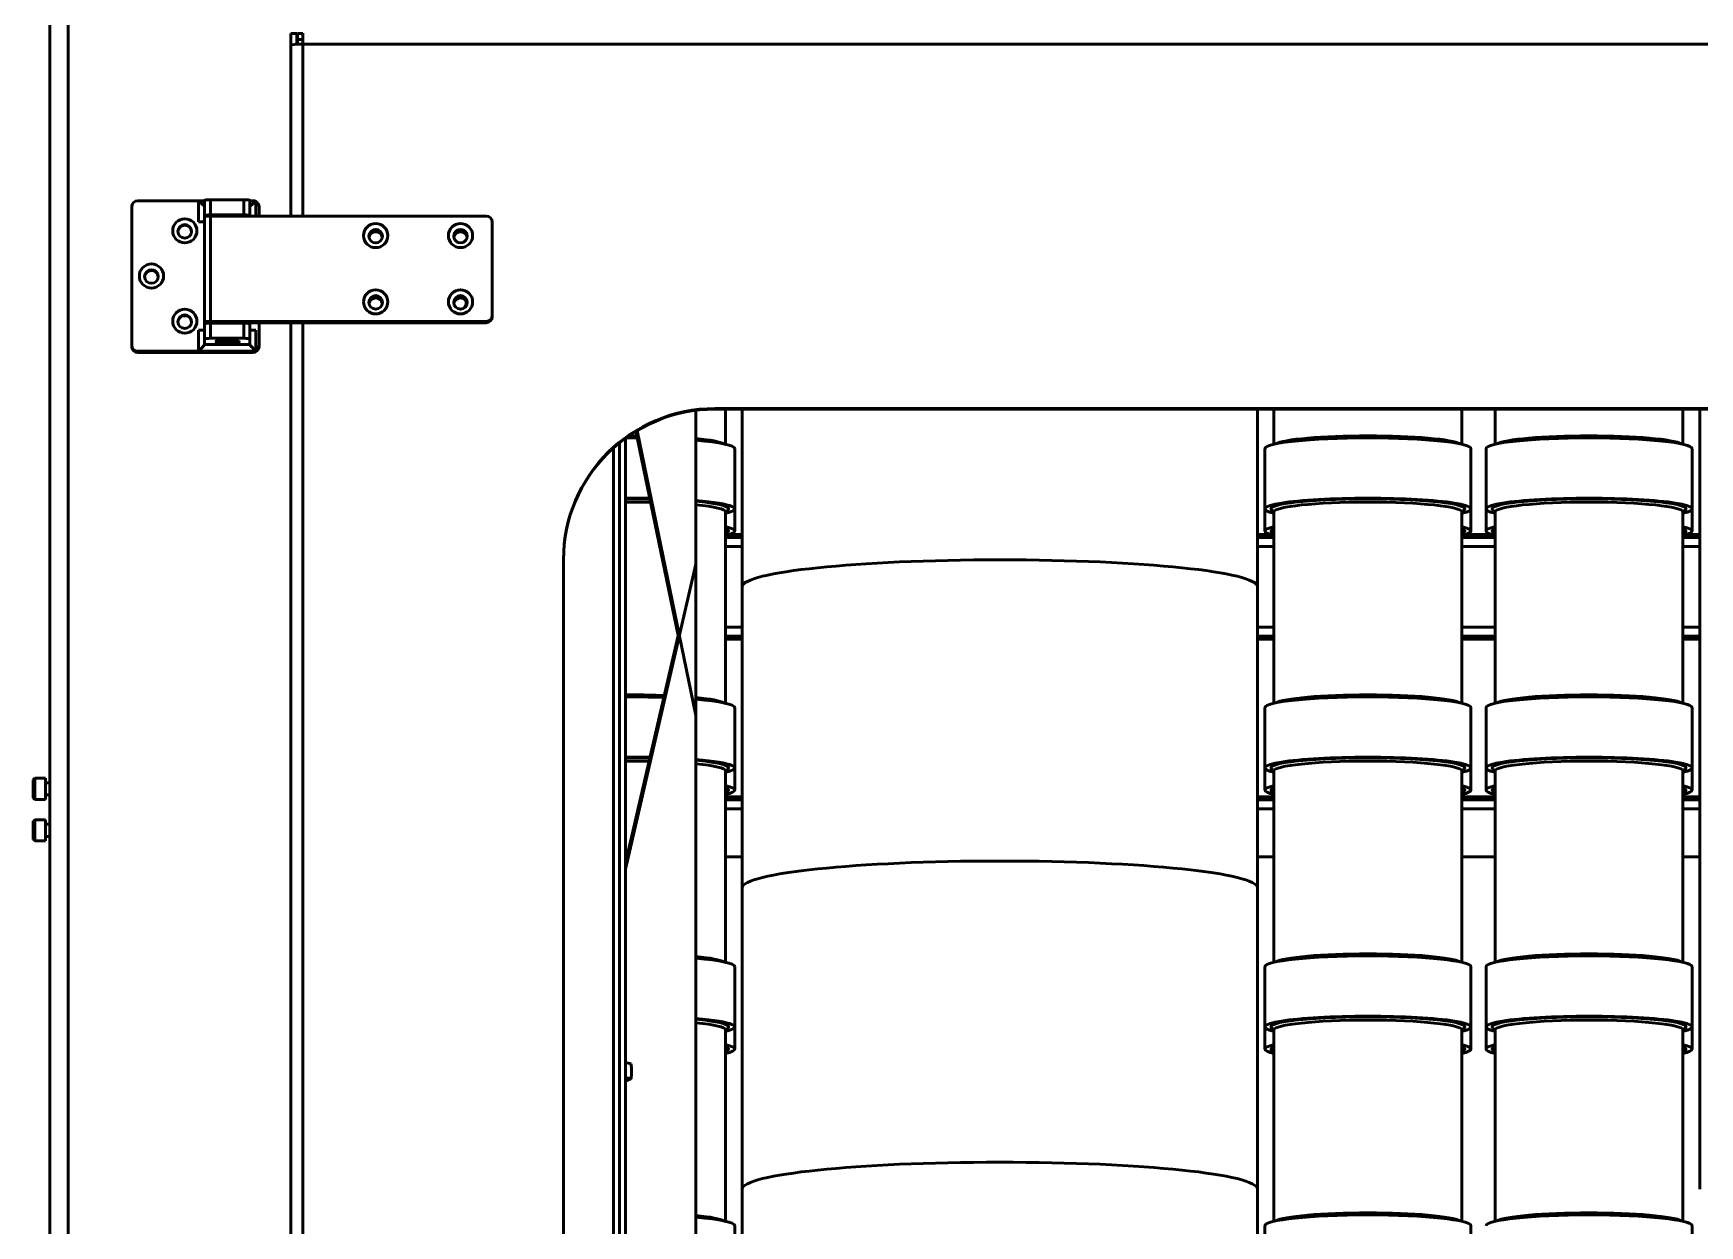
# Model space of a CAD drawing. Header units: millimetres. Extents: x 4915 to 15267, y 4787 to 10268.
# Drawn here: x 9038 to 9588, y 7321 to 7714 of the extents above; entities that cross this region are included whole.
import ezdxf

# ---------------------------------------------------------------- set-up
doc = ezdxf.new("R2010")
doc.units = ezdxf.units.MM
doc.layers.add('外形線', color=7, linetype='Continuous', lineweight=50)

msp = doc.modelspace()

# ---------------------------------------------------------------- linework, layer by layer
at = {"layer": '外形線'}
for p, q in [((9043.71, 7935.04), (9043.71, 5261.87)), ((9049.71, 5261.87), (9049.71, 7935.67)), ((9123.21, 7710.41), (9123.21, 7714.38)), ((9123.21, 7714.38), (9125.21, 7714.38)), ((9125.21, 7710.77), (9125.21, 7714.38)), ((9125.41, 7712.4), (9125.41, 7714.38)), ((9125.41, 7714.38), (9127.21, 7714.38)), ((9127.21, 7712.4), (9125.41, 7712.4)), ((9125.41, 7710.78), (9125.41, 7712.4)), ((9127.21, 7714.41), (9127.21, 7710.82)), ((9123.21, 7654.06), (9123.21, 7710.41)), ((9127.21, 7654.06), (9127.21, 7710.82)), ((9901.21, 7710.82), (9127.21, 7710.82)), ((9070.71, 7611.38), (9070.71, 7657.12)), ((9072.71, 7659.11), (9092.71, 7659.11)), ((9092.71, 7659.11), (9092.71, 7652.15)), ((9092.71, 7659.11), (9094.71, 7659.11)), ((9094.71, 7659.21), (9094.71, 7654.24)), ((9096.71, 7654.45), (9096.71, 7659.42)), ((9107.71, 7659.42), (9096.71, 7659.42)), ((9107.71, 7659.42), (9107.71, 7654.45)), ((9109.71, 7654.24), (9109.71, 7659.21)), ((9109.71, 7659.11), (9110.71, 7659.11)), ((9111.71, 7654.06), (9111.71, 7658.85)), ((9112.71, 7657.12), (9112.71, 7654.06)), ((9094.71, 7652.15), (9092.71, 7652.15)), ((9094.71, 7653.85), (9094.71, 7654.24)), ((9094.71, 7653.85), (9094.71, 7619.04)), ((9096.71, 7654.45), (9107.71, 7654.45)), ((9096.71, 7619.25), (9096.71, 7654.06)), ((9187.71, 7654.06), (9096.71, 7654.06)), ((9109.71, 7654.24), (9109.71, 7654.06)), ((9189.71, 7621.24), (9189.71, 7652.07)), ((9094.71, 7618.44), (9094.71, 7619.04)), ((9094.71, 7618.44), (9094.71, 7613.47)), ((9096.71, 7619.25), (9187.71, 7619.25)), ((9107.71, 7618.65), (9096.71, 7618.65)), ((9096.71, 7613.67), (9096.71, 7618.65)), ((9107.71, 7618.65), (9107.71, 7613.67)), ((9109.71, 7618.62), (9109.71, 7618.44)), ((9109.71, 7613.47), (9109.71, 7618.44)), ((9187.71, 7618.83), (9111.71, 7618.83)), ((9112.71, 7618.83), (9112.71, 7611.38)), ((9123.21, 6539.2), (9123.21, 7618.83)), ((9127.21, 6539.2), (9127.21, 7618.83)), ((9187.71, 7619.25), (9187.71, 7618.83)), ((9189.71, 7620.82), (9189.71, 7621.24)), ((9092.71, 7616.35), (9092.71, 7609.39)), ((9094.71, 7611.58), (9094.71, 7613.47)), ((9096.71, 7613.67), (9107.71, 7613.67)), ((9109.71, 7613.47), (9109.71, 7611.58)), ((9111.71, 7609.65), (9111.71, 7616.35)), ((9070.71, 7611.38), (9070.71, 7610.96)), ((9072.71, 7608.97), (9072.71, 7609.39)), ((9092.71, 7609.39), (9072.71, 7609.39)), ((9072.71, 7608.97), (9110.71, 7608.97)), ((9110.71, 7609.39), (9092.71, 7609.39)), ((9109.71, 7611.58), (9094.71, 7611.58)), ((9110.71, 7609.39), (9110.71, 7608.97)), ((9112.71, 7610.96), (9112.71, 7611.38)), ((9263.21, 7590.49), (9263.21, 7590.28)), ((9263.21, 7590.49), (9765.21, 7590.49)), ((9765.21, 7590.28), (9263.21, 7590.28)), ((9266.71, 7578.69), (9266.71, 7590.28)), ((9272.22, 7590.28), (9272.22, 7531.63)), ((9442.22, 7590.28), (9442.22, 7531.63)), ((9447.71, 7578.69), (9447.71, 7590.28)), ((9509.71, 7578.69), (9509.71, 7590.28)), ((9520.71, 7578.69), (9520.71, 7590.28)), ((9582.71, 7578.69), (9582.71, 7590.28)), ((9588.22, 7590.28), (9588.22, 7531.63)), ((9256.92, 7589.88), (9256.92, 7489.11)), ((9231.71, 6607.07), (9231.71, 7579.17)), ((9233.71, 6605.54), (9233.71, 7580.7)), ((9237.12, 7582.97), (9251.02, 7515.49)), ((9256.92, 7489.11), (9237.54, 7583.22)), ((9229.71, 6608.78), (9229.71, 7577.47)), ((9269.71, 7557.34), (9269.71, 7577.23)), ((9444.71, 7557.34), (9444.71, 7577.23)), ((9512.71, 7557.34), (9512.71, 7577.23)), ((9517.71, 7557.34), (9517.71, 7577.23)), ((9585.71, 7557.34), (9585.71, 7577.23)), ((9269.71, 7550.02), (9269.71, 7557.34)), ((9444.71, 7550.02), (9444.71, 7557.34)), ((9512.71, 7550.02), (9512.71, 7557.34)), ((9517.71, 7550.02), (9517.71, 7557.34)), ((9585.71, 7550.02), (9585.71, 7557.34)), ((9266.71, 7493.16), (9266.71, 7556.34)), ((9447.71, 7493.16), (9447.71, 7556.34)), ((9509.71, 7493.16), (9509.71, 7556.34)), ((9520.71, 7493.16), (9520.71, 7556.34)), ((9582.71, 7493.16), (9582.71, 7556.34)), ((9272.22, 7547.91), (9266.71, 7547.91)), ((9272.22, 7548.91), (9268.02, 7548.91)), ((9446.4, 7548.91), (9442.22, 7548.91)), ((9447.71, 7547.91), (9442.22, 7547.91)), ((9520.71, 7547.91), (9509.71, 7547.91)), ((9519.4, 7548.91), (9511.02, 7548.91)), ((9588.22, 7547.91), (9582.71, 7547.91)), ((9588.22, 7548.91), (9584.02, 7548.91)), ((9213.21, 6645.69), (9213.21, 7540.76)), ((9272.22, 7544.91), (9266.71, 7544.91)), ((9447.71, 7544.91), (9442.22, 7544.91)), ((9520.71, 7544.91), (9509.71, 7544.91)), ((9588.22, 7544.91), (9582.71, 7544.91)), ((9233.71, 7438.41), (9256.92, 7539.1)), ((9256.92, 7539.1), (9256.92, 7180.81)), ((9272.22, 7531.63), (9272.22, 7432.18)), ((9442.22, 7531.63), (9442.22, 7432.18)), ((9588.22, 7531.63), (9588.22, 7432.18)), ((9251.02, 7515.49), (9233.71, 7440.4)), ((9266.71, 7518.28), (9272.22, 7518.28)), ((9266.71, 7515.28), (9272.22, 7515.28)), ((9266.71, 7514.28), (9272.22, 7514.28)), ((9442.22, 7518.28), (9447.71, 7518.28)), ((9442.22, 7515.28), (9447.71, 7515.28)), ((9442.22, 7514.28), (9447.71, 7514.28)), ((9509.71, 7518.28), (9520.71, 7518.28)), ((9509.71, 7515.28), (9520.71, 7515.28)), ((9509.71, 7514.28), (9520.71, 7514.28)), ((9582.71, 7518.28), (9588.22, 7518.28)), ((9582.71, 7515.28), (9588.22, 7515.28)), ((9582.71, 7514.28), (9588.22, 7514.28)), ((9269.71, 7471.81), (9269.71, 7491.7)), ((9444.71, 7471.81), (9444.71, 7491.7)), ((9512.71, 7471.81), (9512.71, 7491.7)), ((9517.71, 7471.81), (9517.71, 7491.7)), ((9585.71, 7471.81), (9585.71, 7491.7)), ((9266.71, 7407.63), (9266.71, 7470.81)), ((9269.71, 7464.49), (9269.71, 7471.81)), ((9444.71, 7464.49), (9444.71, 7471.81)), ((9447.71, 7407.63), (9447.71, 7470.81)), ((9509.71, 7407.63), (9509.71, 7470.81)), ((9512.71, 7464.49), (9512.71, 7471.81)), ((9517.71, 7464.49), (9517.71, 7471.81)), ((9520.71, 7407.63), (9520.71, 7470.81)), ((9582.71, 7407.63), (9582.71, 7470.81)), ((9585.71, 7464.49), (9585.71, 7471.81)), ((9038.21, 7467.88), (9038.71, 7468.38)), ((9038.21, 7461.88), (9038.21, 7467.88)), ((9042.21, 7468.38), (9038.71, 7468.38)), ((9038.71, 7468.38), (9038.71, 7461.38)), ((9042.21, 7461.38), (9042.21, 7468.38)), ((9042.21, 7466.88), (9043.71, 7466.88)), ((9038.21, 7461.88), (9038.71, 7461.38)), ((9042.21, 7461.38), (9038.71, 7461.38)), ((9042.21, 7462.88), (9043.71, 7462.88)), ((9266.71, 7462.28), (9272.22, 7462.28)), ((9266.71, 7461.28), (9272.22, 7461.28)), ((9266.71, 7458.28), (9272.22, 7458.28)), ((9442.22, 7462.28), (9447.71, 7462.28)), ((9442.22, 7461.28), (9447.71, 7461.28)), ((9442.22, 7458.28), (9447.71, 7458.28)), ((9509.71, 7462.28), (9520.71, 7462.28)), ((9509.71, 7461.28), (9520.71, 7461.28)), ((9509.71, 7458.28), (9520.71, 7458.28)), ((9582.71, 7462.28), (9588.22, 7462.28)), ((9582.71, 7461.28), (9588.22, 7461.28)), ((9582.71, 7458.28), (9588.22, 7458.28)), ((9038.21, 7454.18), (9038.71, 7454.68)), ((9038.21, 7448.2), (9038.21, 7454.18)), ((9042.21, 7454.68), (9038.71, 7454.68)), ((9038.71, 7454.68), (9038.71, 7447.7)), ((9042.21, 7447.7), (9042.21, 7454.68)), ((9042.21, 7453.18), (9043.71, 7453.18)), ((9038.21, 7448.18), (9038.71, 7447.68)), ((9042.21, 7447.68), (9038.71, 7447.68)), ((9042.21, 7449.18), (9043.71, 7449.18)), ((9266.71, 7442.41), (9272.22, 7442.41)), ((9442.22, 7442.41), (9447.71, 7442.41)), ((9509.71, 7442.41), (9520.71, 7442.41)), ((9582.71, 7442.41), (9588.22, 7442.41)), ((9272.22, 7432.18), (9272.22, 7332.72)), ((9442.22, 7432.18), (9442.22, 7332.72)), ((9588.22, 7432.18), (9588.22, 7332.72)), ((9269.71, 7386.28), (9269.71, 7406.17)), ((9444.71, 7386.28), (9444.71, 7406.17)), ((9512.71, 7386.28), (9512.71, 7406.17)), ((9517.71, 7386.28), (9517.71, 7406.17)), ((9585.71, 7386.28), (9585.71, 7406.17)), ((9266.71, 7322.1), (9266.71, 7385.28)), ((9269.71, 7378.96), (9269.71, 7386.28)), ((9444.71, 7378.96), (9444.71, 7386.28)), ((9447.71, 7322.1), (9447.71, 7385.28)), ((9509.71, 7322.1), (9509.71, 7385.28)), ((9512.71, 7378.96), (9512.71, 7386.28)), ((9517.71, 7378.96), (9517.71, 7386.28)), ((9520.71, 7322.1), (9520.71, 7385.28)), ((9582.71, 7322.1), (9582.71, 7385.28)), ((9585.71, 7378.96), (9585.71, 7386.28)), ((9235.51, 7374.09), (9233.71, 7374.55)), ((9233.71, 7369.56), (9235.51, 7369.09)), ((9272.22, 7332.72), (9272.22, 7233.27)), ((9442.22, 7332.72), (9442.22, 7233.27)), ((9269.71, 7300.75), (9269.71, 7320.64)), ((9444.71, 7300.75), (9444.71, 7320.64)), ((9512.71, 7300.75), (9512.71, 7320.64)), ((9585.71, 7300.75), (9585.71, 7320.64))]:
    msp.add_line(p, q, dxfattribs=at).dxf.unprotected_set("ltscale", 0)
for points in [[(9092.71, 7659.11), (9092.83, 7659), (9092.94, 7658.89), (9093.05, 7658.78), (9093.17, 7658.67), (9093.28, 7658.56), (9093.39, 7658.46), (9093.5, 7658.35), (9093.6, 7658.25), (9093.71, 7658.15), (9093.81, 7658.05), (9093.91, 7657.96), (9094.01, 7657.87), (9094.11, 7657.79), (9094.2, 7657.71), (9094.28, 7657.63), (9094.37, 7657.56), (9094.44, 7657.5), (9094.51, 7657.44), (9094.57, 7657.4), (9094.62, 7657.36), (9094.66, 7657.34), (9094.69, 7657.32), (9094.71, 7657.32), (9094.71, 7657.33)], [(9109.71, 7657.33), (9109.72, 7657.32), (9109.74, 7657.32), (9109.76, 7657.33), (9109.8, 7657.36), (9109.84, 7657.39), (9109.9, 7657.43), (9109.96, 7657.47), (9110.02, 7657.53), (9110.1, 7657.59), (9110.17, 7657.66), (9110.26, 7657.73), (9110.34, 7657.8), (9110.43, 7657.88), (9110.52, 7657.97), (9110.62, 7658.06), (9110.71, 7658.15), (9110.81, 7658.24), (9110.91, 7658.33), (9111.02, 7658.43), (9111.12, 7658.53), (9111.22, 7658.63), (9111.33, 7658.73), (9111.43, 7658.83), (9111.54, 7658.94)], [(9110.71, 7659.11), (9110.75, 7659.11), (9110.78, 7659.11), (9110.82, 7659.11), (9110.85, 7659.11), (9110.89, 7659.1), (9110.92, 7659.1), (9110.96, 7659.1), (9110.99, 7659.09), (9111.02, 7659.09), (9111.06, 7659.08), (9111.09, 7659.08), (9111.13, 7659.07), (9111.16, 7659.06), (9111.2, 7659.05), (9111.23, 7659.04), (9111.27, 7659.03), (9111.3, 7659.02), (9111.34, 7659.01), (9111.37, 7659), (9111.4, 7658.99), (9111.44, 7658.98), (9111.47, 7658.96), (9111.5, 7658.95), (9111.54, 7658.94)], [(9111.54, 7658.94), (9111.54, 7658.93), (9111.55, 7658.93), (9111.56, 7658.93), (9111.57, 7658.92), (9111.58, 7658.92), (9111.58, 7658.92), (9111.59, 7658.91), (9111.6, 7658.91), (9111.61, 7658.9), (9111.61, 7658.9), (9111.62, 7658.9), (9111.63, 7658.89), (9111.63, 7658.89), (9111.64, 7658.89), (9111.65, 7658.88), (9111.66, 7658.88), (9111.66, 7658.87), (9111.67, 7658.87), (9111.68, 7658.87), (9111.69, 7658.86), (9111.69, 7658.86), (9111.7, 7658.85), (9111.71, 7658.85), (9111.71, 7658.85)], [(9092.71, 7609.39), (9092.83, 7609.5), (9092.94, 7609.61), (9093.05, 7609.73), (9093.17, 7609.84), (9093.28, 7609.95), (9093.39, 7610.07), (9093.5, 7610.18), (9093.6, 7610.29), (9093.71, 7610.4), (9093.81, 7610.51), (9093.91, 7610.62), (9094.01, 7610.73), (9094.11, 7610.83), (9094.2, 7610.93), (9094.28, 7611.03), (9094.37, 7611.12), (9094.44, 7611.21), (9094.51, 7611.29), (9094.57, 7611.36), (9094.62, 7611.43), (9094.66, 7611.48), (9094.69, 7611.53), (9094.71, 7611.56), (9094.71, 7611.58)], [(9109.71, 7611.58), (9109.72, 7611.56), (9109.74, 7611.53), (9109.76, 7611.49), (9109.8, 7611.44), (9109.84, 7611.38), (9109.9, 7611.32), (9109.96, 7611.24), (9110.02, 7611.17), (9110.1, 7611.08), (9110.17, 7610.99), (9110.26, 7610.9), (9110.34, 7610.81), (9110.43, 7610.71), (9110.52, 7610.61), (9110.62, 7610.51), (9110.71, 7610.41), (9110.81, 7610.3), (9110.91, 7610.2), (9111.02, 7610.09), (9111.12, 7609.99), (9111.22, 7609.88), (9111.33, 7609.78), (9111.43, 7609.67), (9111.54, 7609.56)], [(9111.54, 7609.56), (9111.5, 7609.55), (9111.47, 7609.53), (9111.44, 7609.52), (9111.4, 7609.51), (9111.37, 7609.5), (9111.34, 7609.49), (9111.3, 7609.47), (9111.27, 7609.46), (9111.23, 7609.46), (9111.2, 7609.45), (9111.16, 7609.44), (9111.13, 7609.43), (9111.09, 7609.42), (9111.06, 7609.42), (9111.02, 7609.41), (9110.99, 7609.41), (9110.96, 7609.4), (9110.92, 7609.4), (9110.89, 7609.39), (9110.85, 7609.39), (9110.82, 7609.39), (9110.78, 7609.39), (9110.75, 7609.39), (9110.71, 7609.39)], [(9111.71, 7609.65), (9111.71, 7609.65), (9111.7, 7609.64), (9111.69, 7609.64), (9111.69, 7609.64), (9111.68, 7609.63), (9111.67, 7609.63), (9111.66, 7609.63), (9111.66, 7609.62), (9111.65, 7609.62), (9111.64, 7609.61), (9111.63, 7609.61), (9111.63, 7609.61), (9111.62, 7609.6), (9111.61, 7609.6), (9111.61, 7609.59), (9111.6, 7609.59), (9111.59, 7609.59), (9111.58, 7609.58), (9111.58, 7609.58), (9111.57, 7609.58), (9111.56, 7609.57), (9111.55, 7609.57), (9111.54, 7609.57), (9111.54, 7609.56)], [(9266.83, 7556.7), (9266.83, 7556.7), (9266.83, 7556.7), (9266.83, 7556.69), (9266.82, 7556.69), (9266.82, 7556.68), (9266.81, 7556.68), (9266.81, 7556.67), (9266.8, 7556.66), (9266.8, 7556.65), (9266.79, 7556.63), (9266.78, 7556.62), (9266.77, 7556.6), (9266.77, 7556.59), (9266.76, 7556.57), (9266.75, 7556.55), (9266.74, 7556.53), (9266.74, 7556.51), (9266.73, 7556.49), (9266.73, 7556.47), (9266.72, 7556.45), (9266.72, 7556.42), (9266.72, 7556.39), (9266.71, 7556.37), (9266.71, 7556.34)], [(9447.71, 7556.34), (9447.71, 7556.37), (9447.71, 7556.39), (9447.71, 7556.42), (9447.71, 7556.44), (9447.7, 7556.47), (9447.7, 7556.49), (9447.69, 7556.51), (9447.68, 7556.53), (9447.68, 7556.55), (9447.67, 7556.57), (9447.66, 7556.59), (9447.65, 7556.6), (9447.65, 7556.62), (9447.64, 7556.63), (9447.63, 7556.64), (9447.63, 7556.66), (9447.62, 7556.67), (9447.61, 7556.68), (9447.61, 7556.68), (9447.6, 7556.69), (9447.6, 7556.69), (9447.6, 7556.7), (9447.6, 7556.7), (9447.59, 7556.7)], [(9509.83, 7556.7), (9509.83, 7556.7), (9509.83, 7556.7), (9509.83, 7556.69), (9509.82, 7556.69), (9509.82, 7556.68), (9509.81, 7556.68), (9509.81, 7556.67), (9509.8, 7556.66), (9509.8, 7556.65), (9509.79, 7556.63), (9509.78, 7556.62), (9509.77, 7556.6), (9509.77, 7556.59), (9509.76, 7556.57), (9509.75, 7556.55), (9509.74, 7556.53), (9509.74, 7556.51), (9509.73, 7556.49), (9509.73, 7556.47), (9509.72, 7556.45), (9509.72, 7556.42), (9509.72, 7556.39), (9509.71, 7556.37), (9509.71, 7556.34)], [(9520.71, 7556.34), (9520.71, 7556.37), (9520.71, 7556.39), (9520.71, 7556.42), (9520.71, 7556.44), (9520.7, 7556.47), (9520.7, 7556.49), (9520.69, 7556.51), (9520.68, 7556.53), (9520.68, 7556.55), (9520.67, 7556.57), (9520.66, 7556.59), (9520.65, 7556.6), (9520.65, 7556.62), (9520.64, 7556.63), (9520.63, 7556.64), (9520.63, 7556.66), (9520.62, 7556.67), (9520.61, 7556.68), (9520.61, 7556.68), (9520.6, 7556.69), (9520.6, 7556.69), (9520.6, 7556.7), (9520.59, 7556.7), (9520.59, 7556.7)], [(9582.83, 7556.7), (9582.83, 7556.7), (9582.83, 7556.7), (9582.83, 7556.69), (9582.82, 7556.69), (9582.82, 7556.68), (9582.81, 7556.68), (9582.81, 7556.67), (9582.8, 7556.66), (9582.8, 7556.65), (9582.79, 7556.63), (9582.78, 7556.62), (9582.77, 7556.6), (9582.77, 7556.59), (9582.76, 7556.57), (9582.75, 7556.55), (9582.74, 7556.53), (9582.74, 7556.51), (9582.73, 7556.49), (9582.73, 7556.47), (9582.72, 7556.45), (9582.72, 7556.42), (9582.72, 7556.39), (9582.71, 7556.37), (9582.71, 7556.34)], [(9266.83, 7549.38), (9266.83, 7549.38), (9266.83, 7549.38), (9266.83, 7549.38), (9266.82, 7549.37), (9266.82, 7549.37), (9266.81, 7549.36), (9266.81, 7549.35), (9266.8, 7549.34), (9266.8, 7549.33), (9266.79, 7549.32), (9266.78, 7549.3), (9266.77, 7549.29), (9266.77, 7549.27), (9266.76, 7549.25), (9266.75, 7549.24), (9266.74, 7549.22), (9266.74, 7549.2), (9266.73, 7549.17), (9266.73, 7549.15), (9266.72, 7549.13), (9266.72, 7549.1), (9266.72, 7549.08), (9266.71, 7549.05), (9266.71, 7549.02)], [(9447.71, 7549.02), (9447.71, 7549.05), (9447.71, 7549.08), (9447.71, 7549.1), (9447.71, 7549.13), (9447.7, 7549.15), (9447.7, 7549.17), (9447.69, 7549.19), (9447.68, 7549.21), (9447.68, 7549.23), (9447.67, 7549.25), (9447.66, 7549.27), (9447.65, 7549.29), (9447.65, 7549.3), (9447.64, 7549.32), (9447.63, 7549.33), (9447.63, 7549.34), (9447.62, 7549.35), (9447.61, 7549.36), (9447.61, 7549.37), (9447.6, 7549.37), (9447.6, 7549.38), (9447.6, 7549.38), (9447.6, 7549.38), (9447.59, 7549.38)], [(9509.83, 7549.38), (9509.83, 7549.38), (9509.83, 7549.38), (9509.83, 7549.38), (9509.82, 7549.37), (9509.82, 7549.37), (9509.81, 7549.36), (9509.81, 7549.35), (9509.8, 7549.34), (9509.8, 7549.33), (9509.79, 7549.32), (9509.78, 7549.3), (9509.77, 7549.29), (9509.77, 7549.27), (9509.76, 7549.25), (9509.75, 7549.24), (9509.74, 7549.22), (9509.74, 7549.2), (9509.73, 7549.17), (9509.73, 7549.15), (9509.72, 7549.13), (9509.72, 7549.1), (9509.72, 7549.08), (9509.71, 7549.05), (9509.71, 7549.02)], [(9520.71, 7549.02), (9520.71, 7549.05), (9520.71, 7549.08), (9520.71, 7549.1), (9520.71, 7549.13), (9520.7, 7549.15), (9520.7, 7549.17), (9520.69, 7549.19), (9520.68, 7549.21), (9520.68, 7549.23), (9520.67, 7549.25), (9520.66, 7549.27), (9520.65, 7549.29), (9520.65, 7549.3), (9520.64, 7549.32), (9520.63, 7549.33), (9520.63, 7549.34), (9520.62, 7549.35), (9520.61, 7549.36), (9520.61, 7549.37), (9520.6, 7549.37), (9520.6, 7549.38), (9520.6, 7549.38), (9520.59, 7549.38), (9520.59, 7549.38)], [(9582.83, 7549.38), (9582.83, 7549.38), (9582.83, 7549.38), (9582.83, 7549.38), (9582.82, 7549.37), (9582.82, 7549.37), (9582.81, 7549.36), (9582.81, 7549.35), (9582.8, 7549.34), (9582.8, 7549.33), (9582.79, 7549.32), (9582.78, 7549.3), (9582.77, 7549.29), (9582.77, 7549.27), (9582.76, 7549.25), (9582.75, 7549.24), (9582.74, 7549.22), (9582.74, 7549.2), (9582.73, 7549.17), (9582.73, 7549.15), (9582.72, 7549.13), (9582.72, 7549.1), (9582.72, 7549.08), (9582.71, 7549.05), (9582.71, 7549.02)], [(9266.83, 7471.17), (9266.83, 7471.17), (9266.83, 7471.17), (9266.83, 7471.17), (9266.82, 7471.16), (9266.82, 7471.15), (9266.81, 7471.15), (9266.81, 7471.14), (9266.8, 7471.13), (9266.8, 7471.12), (9266.79, 7471.1), (9266.78, 7471.09), (9266.77, 7471.08), (9266.77, 7471.06), (9266.76, 7471.04), (9266.75, 7471.02), (9266.74, 7471), (9266.74, 7470.98), (9266.73, 7470.96), (9266.73, 7470.94), (9266.72, 7470.92), (9266.72, 7470.89), (9266.72, 7470.87), (9266.71, 7470.84), (9266.71, 7470.81)], [(9447.71, 7470.81), (9447.71, 7470.84), (9447.71, 7470.87), (9447.71, 7470.89), (9447.71, 7470.92), (9447.7, 7470.94), (9447.7, 7470.96), (9447.69, 7470.98), (9447.68, 7471), (9447.68, 7471.02), (9447.67, 7471.04), (9447.66, 7471.06), (9447.65, 7471.07), (9447.65, 7471.09), (9447.64, 7471.1), (9447.63, 7471.12), (9447.63, 7471.13), (9447.62, 7471.14), (9447.61, 7471.15), (9447.61, 7471.15), (9447.6, 7471.16), (9447.6, 7471.17), (9447.6, 7471.17), (9447.6, 7471.17), (9447.59, 7471.17)], [(9509.83, 7471.17), (9509.83, 7471.17), (9509.83, 7471.17), (9509.83, 7471.17), (9509.82, 7471.16), (9509.82, 7471.15), (9509.81, 7471.15), (9509.81, 7471.14), (9509.8, 7471.13), (9509.8, 7471.12), (9509.79, 7471.1), (9509.78, 7471.09), (9509.77, 7471.08), (9509.77, 7471.06), (9509.76, 7471.04), (9509.75, 7471.02), (9509.74, 7471), (9509.74, 7470.98), (9509.73, 7470.96), (9509.73, 7470.94), (9509.72, 7470.92), (9509.72, 7470.89), (9509.72, 7470.87), (9509.71, 7470.84), (9509.71, 7470.81)], [(9520.71, 7470.81), (9520.71, 7470.84), (9520.71, 7470.87), (9520.71, 7470.89), (9520.71, 7470.92), (9520.7, 7470.94), (9520.7, 7470.96), (9520.69, 7470.98), (9520.68, 7471), (9520.68, 7471.02), (9520.67, 7471.04), (9520.66, 7471.06), (9520.65, 7471.07), (9520.65, 7471.09), (9520.64, 7471.1), (9520.63, 7471.12), (9520.63, 7471.13), (9520.62, 7471.14), (9520.61, 7471.15), (9520.61, 7471.15), (9520.6, 7471.16), (9520.6, 7471.17), (9520.6, 7471.17), (9520.59, 7471.17), (9520.59, 7471.17)], [(9582.83, 7471.17), (9582.83, 7471.17), (9582.83, 7471.17), (9582.83, 7471.17), (9582.82, 7471.16), (9582.82, 7471.15), (9582.81, 7471.15), (9582.81, 7471.14), (9582.8, 7471.13), (9582.8, 7471.12), (9582.79, 7471.1), (9582.78, 7471.09), (9582.77, 7471.08), (9582.77, 7471.06), (9582.76, 7471.04), (9582.75, 7471.02), (9582.74, 7471), (9582.74, 7470.98), (9582.73, 7470.96), (9582.73, 7470.94), (9582.72, 7470.92), (9582.72, 7470.89), (9582.72, 7470.87), (9582.71, 7470.84), (9582.71, 7470.81)], [(9266.83, 7463.85), (9266.83, 7463.85), (9266.83, 7463.85), (9266.83, 7463.85), (9266.82, 7463.84), (9266.82, 7463.84), (9266.81, 7463.83), (9266.81, 7463.82), (9266.8, 7463.81), (9266.8, 7463.8), (9266.79, 7463.79), (9266.78, 7463.77), (9266.77, 7463.76), (9266.77, 7463.74), (9266.76, 7463.73), (9266.75, 7463.71), (9266.74, 7463.69), (9266.74, 7463.67), (9266.73, 7463.65), (9266.73, 7463.62), (9266.72, 7463.6), (9266.72, 7463.57), (9266.72, 7463.55), (9266.71, 7463.52), (9266.71, 7463.5)], [(9447.71, 7463.5), (9447.71, 7463.52), (9447.71, 7463.55), (9447.71, 7463.57), (9447.71, 7463.6), (9447.7, 7463.62), (9447.7, 7463.64), (9447.69, 7463.67), (9447.68, 7463.69), (9447.68, 7463.71), (9447.67, 7463.72), (9447.66, 7463.74), (9447.65, 7463.76), (9447.65, 7463.77), (9447.64, 7463.79), (9447.63, 7463.8), (9447.63, 7463.81), (9447.62, 7463.82), (9447.61, 7463.83), (9447.61, 7463.84), (9447.6, 7463.84), (9447.6, 7463.85), (9447.6, 7463.85), (9447.6, 7463.85), (9447.59, 7463.85)], [(9509.83, 7463.85), (9509.83, 7463.85), (9509.83, 7463.85), (9509.83, 7463.85), (9509.82, 7463.84), (9509.82, 7463.84), (9509.81, 7463.83), (9509.81, 7463.82), (9509.8, 7463.81), (9509.8, 7463.8), (9509.79, 7463.79), (9509.78, 7463.77), (9509.77, 7463.76), (9509.77, 7463.74), (9509.76, 7463.73), (9509.75, 7463.71), (9509.74, 7463.69), (9509.74, 7463.67), (9509.73, 7463.65), (9509.73, 7463.62), (9509.72, 7463.6), (9509.72, 7463.57), (9509.72, 7463.55), (9509.71, 7463.52), (9509.71, 7463.5)], [(9520.71, 7463.5), (9520.71, 7463.52), (9520.71, 7463.55), (9520.71, 7463.57), (9520.71, 7463.6), (9520.7, 7463.62), (9520.7, 7463.64), (9520.69, 7463.67), (9520.68, 7463.69), (9520.68, 7463.71), (9520.67, 7463.72), (9520.66, 7463.74), (9520.65, 7463.76), (9520.65, 7463.77), (9520.64, 7463.79), (9520.63, 7463.8), (9520.63, 7463.81), (9520.62, 7463.82), (9520.61, 7463.83), (9520.61, 7463.84), (9520.6, 7463.84), (9520.6, 7463.85), (9520.6, 7463.85), (9520.59, 7463.85), (9520.59, 7463.85)], [(9582.83, 7463.85), (9582.83, 7463.85), (9582.83, 7463.85), (9582.83, 7463.85), (9582.82, 7463.84), (9582.82, 7463.84), (9582.81, 7463.83), (9582.81, 7463.82), (9582.8, 7463.81), (9582.8, 7463.8), (9582.79, 7463.79), (9582.78, 7463.77), (9582.77, 7463.76), (9582.77, 7463.74), (9582.76, 7463.73), (9582.75, 7463.71), (9582.74, 7463.69), (9582.74, 7463.67), (9582.73, 7463.65), (9582.73, 7463.62), (9582.72, 7463.6), (9582.72, 7463.57), (9582.72, 7463.55), (9582.71, 7463.52), (9582.71, 7463.5)], [(9266.83, 7385.64), (9266.83, 7385.64), (9266.83, 7385.64), (9266.83, 7385.64), (9266.82, 7385.63), (9266.82, 7385.63), (9266.81, 7385.62), (9266.81, 7385.61), (9266.8, 7385.6), (9266.8, 7385.59), (9266.79, 7385.58), (9266.78, 7385.56), (9266.77, 7385.55), (9266.77, 7385.53), (9266.76, 7385.51), (9266.75, 7385.5), (9266.74, 7385.48), (9266.74, 7385.46), (9266.73, 7385.43), (9266.73, 7385.41), (9266.72, 7385.39), (9266.72, 7385.36), (9266.72, 7385.34), (9266.71, 7385.31), (9266.71, 7385.28)], [(9447.71, 7385.28), (9447.71, 7385.31), (9447.71, 7385.34), (9447.71, 7385.36), (9447.71, 7385.39), (9447.7, 7385.41), (9447.7, 7385.43), (9447.69, 7385.45), (9447.68, 7385.47), (9447.68, 7385.49), (9447.67, 7385.51), (9447.66, 7385.53), (9447.65, 7385.55), (9447.65, 7385.56), (9447.64, 7385.57), (9447.63, 7385.59), (9447.63, 7385.6), (9447.62, 7385.61), (9447.61, 7385.62), (9447.61, 7385.63), (9447.6, 7385.63), (9447.6, 7385.64), (9447.6, 7385.64), (9447.6, 7385.64), (9447.59, 7385.64)], [(9509.83, 7385.64), (9509.83, 7385.64), (9509.83, 7385.64), (9509.83, 7385.64), (9509.82, 7385.63), (9509.82, 7385.63), (9509.81, 7385.62), (9509.81, 7385.61), (9509.8, 7385.6), (9509.8, 7385.59), (9509.79, 7385.58), (9509.78, 7385.56), (9509.77, 7385.55), (9509.77, 7385.53), (9509.76, 7385.51), (9509.75, 7385.5), (9509.74, 7385.48), (9509.74, 7385.46), (9509.73, 7385.43), (9509.73, 7385.41), (9509.72, 7385.39), (9509.72, 7385.36), (9509.72, 7385.34), (9509.71, 7385.31), (9509.71, 7385.28)], [(9520.71, 7385.28), (9520.71, 7385.31), (9520.71, 7385.34), (9520.71, 7385.36), (9520.71, 7385.39), (9520.7, 7385.41), (9520.7, 7385.43), (9520.69, 7385.45), (9520.68, 7385.47), (9520.68, 7385.49), (9520.67, 7385.51), (9520.66, 7385.53), (9520.65, 7385.55), (9520.65, 7385.56), (9520.64, 7385.57), (9520.63, 7385.59), (9520.63, 7385.6), (9520.62, 7385.61), (9520.61, 7385.62), (9520.61, 7385.63), (9520.6, 7385.63), (9520.6, 7385.64), (9520.6, 7385.64), (9520.59, 7385.64), (9520.59, 7385.64)], [(9582.83, 7385.64), (9582.83, 7385.64), (9582.83, 7385.64), (9582.83, 7385.64), (9582.82, 7385.63), (9582.82, 7385.63), (9582.81, 7385.62), (9582.81, 7385.61), (9582.8, 7385.6), (9582.8, 7385.59), (9582.79, 7385.58), (9582.78, 7385.56), (9582.77, 7385.55), (9582.77, 7385.53), (9582.76, 7385.51), (9582.75, 7385.5), (9582.74, 7385.48), (9582.74, 7385.46), (9582.73, 7385.43), (9582.73, 7385.41), (9582.72, 7385.39), (9582.72, 7385.36), (9582.72, 7385.34), (9582.71, 7385.31), (9582.71, 7385.28)], [(9266.83, 7378.33), (9266.83, 7378.32), (9266.83, 7378.32), (9266.83, 7378.32), (9266.82, 7378.31), (9266.82, 7378.31), (9266.81, 7378.3), (9266.81, 7378.29), (9266.8, 7378.28), (9266.8, 7378.27), (9266.79, 7378.26), (9266.78, 7378.24), (9266.77, 7378.23), (9266.77, 7378.21), (9266.76, 7378.2), (9266.75, 7378.18), (9266.74, 7378.16), (9266.74, 7378.14), (9266.73, 7378.12), (9266.73, 7378.09), (9266.72, 7378.07), (9266.72, 7378.05), (9266.72, 7378.02), (9266.71, 7377.99), (9266.71, 7377.97)], [(9447.71, 7377.97), (9447.71, 7377.99), (9447.71, 7378.02), (9447.71, 7378.04), (9447.71, 7378.07), (9447.7, 7378.09), (9447.7, 7378.12), (9447.69, 7378.14), (9447.68, 7378.16), (9447.68, 7378.18), (9447.67, 7378.2), (9447.66, 7378.21), (9447.65, 7378.23), (9447.65, 7378.24), (9447.64, 7378.26), (9447.63, 7378.27), (9447.63, 7378.28), (9447.62, 7378.29), (9447.61, 7378.3), (9447.61, 7378.31), (9447.6, 7378.31), (9447.6, 7378.32), (9447.6, 7378.32), (9447.6, 7378.32), (9447.59, 7378.33)], [(9509.83, 7378.33), (9509.83, 7378.32), (9509.83, 7378.32), (9509.83, 7378.32), (9509.82, 7378.31), (9509.82, 7378.31), (9509.81, 7378.3), (9509.81, 7378.29), (9509.8, 7378.28), (9509.8, 7378.27), (9509.79, 7378.26), (9509.78, 7378.24), (9509.77, 7378.23), (9509.77, 7378.21), (9509.76, 7378.2), (9509.75, 7378.18), (9509.74, 7378.16), (9509.74, 7378.14), (9509.73, 7378.12), (9509.73, 7378.09), (9509.72, 7378.07), (9509.72, 7378.05), (9509.72, 7378.02), (9509.71, 7377.99), (9509.71, 7377.97)], [(9520.71, 7377.97), (9520.71, 7377.99), (9520.71, 7378.02), (9520.71, 7378.04), (9520.71, 7378.07), (9520.7, 7378.09), (9520.7, 7378.12), (9520.69, 7378.14), (9520.68, 7378.16), (9520.68, 7378.18), (9520.67, 7378.2), (9520.66, 7378.21), (9520.65, 7378.23), (9520.65, 7378.24), (9520.64, 7378.26), (9520.63, 7378.27), (9520.63, 7378.28), (9520.62, 7378.29), (9520.61, 7378.3), (9520.61, 7378.31), (9520.6, 7378.31), (9520.6, 7378.32), (9520.6, 7378.32), (9520.59, 7378.32), (9520.59, 7378.33)], [(9582.83, 7378.33), (9582.83, 7378.32), (9582.83, 7378.32), (9582.83, 7378.32), (9582.82, 7378.31), (9582.82, 7378.31), (9582.81, 7378.3), (9582.81, 7378.29), (9582.8, 7378.28), (9582.8, 7378.27), (9582.79, 7378.26), (9582.78, 7378.24), (9582.77, 7378.23), (9582.77, 7378.21), (9582.76, 7378.2), (9582.75, 7378.18), (9582.74, 7378.16), (9582.74, 7378.14), (9582.73, 7378.12), (9582.73, 7378.09), (9582.72, 7378.07), (9582.72, 7378.05), (9582.72, 7378.02), (9582.71, 7377.99), (9582.71, 7377.97)], [(9235.51, 7369.09), (9235.44, 7369.08), (9235.37, 7369.07), (9235.29, 7369.05), (9235.22, 7369.03), (9235.15, 7369.01), (9235.07, 7368.99), (9235, 7368.97), (9234.93, 7368.95), (9234.85, 7368.92), (9234.78, 7368.89), (9234.7, 7368.86), (9234.63, 7368.83), (9234.55, 7368.79), (9234.48, 7368.76), (9234.4, 7368.72), (9234.33, 7368.68), (9234.25, 7368.64), (9234.17, 7368.6), (9234.1, 7368.55), (9234.02, 7368.5), (9233.94, 7368.45), (9233.87, 7368.4), (9233.79, 7368.35), (9233.71, 7368.3)]]:
    msp.add_lwpolyline(points, dxfattribs=at).dxf.unprotected_set("ltscale", 0)
for centre, major_axis, ratio, start_param, end_param in [((9127.21, 7710.41), (-4, 0), 0.104528, 4.712389, 6.283185), ((9072.71, 7657.12), (-2, 0), 0.994522, 4.712389, 6.283185), ((9096.71, 7659.21), (-2, 0), 0.104528, 4.712389, 6.283185), ((9107.71, 7659.21), (2, 0), 0.104528, 0, 1.570796), ((9110.71, 7657.12), (1.73, -1), 0.997257, 0.523599, 1.570796), ((9088.21, 7648.75), (-2.25, 0), 0.994522, 4.712389, 6.230609), ((9088.21, 7648.75), (2.25, 0.12), 0.994552, 0, 1.51822), ((9092.71, 7652.36), (2, 0), 0.104528, 4.712389, 6.283185), ((9096.71, 7654.24), (-2, 0), 0.104528, 4.712389, 6.283185), ((9096.71, 7653.85), (-2, 0), 0.104528, 4.712389, 6.283185), ((9107.71, 7654.24), (2, 0), 0.104528, 0, 1.570796), ((9187.71, 7652.07), (2, 0), 0.994522, 0, 1.570796), ((9151.21, 7647.18), (-2.25, 0), 0.994522, 4.712389, 6.230609), ((9151.21, 7647.18), (-2.25, 0.12), 0.994552, 3.246745, 6.283185), ((9151.21, 7646.97), (-2.24, 0.22), 0.99463, 4.811818, 6.283185), ((9151.21, 7646.97), (2.24, 0.22), 0.99463, 0, 2.942735), ((9151.21, 7646.65), (-2.25, 0), 0.994522, 4.712389, 6.113031), ((9151.21, 7646.97), (2.25, 0), 0.994522, 0.099429, 1.570796), ((9151.21, 7647.18), (2.25, 0.12), 0.994552, 0, 1.51822), ((9151.21, 7646.65), (2.22, 0.38), 0.994835, 0, 1.400642), ((9179.21, 7647.18), (-2.25, 0), 0.994522, 4.712389, 6.230609), ((9179.21, 7647.18), (-2.25, 0.12), 0.994552, 3.246745, 6.283185), ((9179.21, 7646.97), (-2.24, 0.22), 0.99463, 4.811818, 6.283185), ((9179.21, 7646.97), (2.24, 0.22), 0.99463, 0, 2.942735), ((9179.21, 7646.65), (-2.25, 0), 0.994522, 4.712389, 6.113031), ((9179.21, 7646.97), (2.25, 0), 0.994522, 0.099429, 1.570796), ((9179.21, 7647.18), (2.25, 0.12), 0.994552, 0, 1.51822), ((9179.21, 7646.65), (2.22, 0.38), 0.994835, 0, 1.400642), ((9077.21, 7633.83), (-2.25, 0), 0.994522, 4.712389, 6.230609), ((9077.21, 7633.83), (2.25, 0.12), 0.994552, 0, 1.51822), ((9151.21, 7625.3), (-2.25, 0), 0.994522, 4.712389, 6.230609), ((9151.21, 7625.3), (-2.25, 0.12), 0.994552, 3.246745, 6.283185), ((9151.21, 7625.09), (-2.24, 0.22), 0.99463, 4.811818, 6.283185), ((9151.21, 7625.09), (2.24, 0.22), 0.99463, 0, 2.942735), ((9151.21, 7624.77), (-2.25, 0), 0.994522, 4.712389, 6.113031), ((9151.21, 7625.09), (2.25, 0), 0.994522, 0.099429, 1.570796), ((9151.21, 7625.3), (2.25, 0.12), 0.994552, 0, 1.51822), ((9151.21, 7624.77), (2.22, 0.38), 0.994835, 0, 1.400642), ((9179.21, 7625.3), (-2.25, 0), 0.994522, 4.712389, 6.230609), ((9179.21, 7625.09), (-2.24, 0.22), 0.99463, 4.889056, 6.283185), ((9179.21, 7624.77), (-2.25, 0), 0.994522, 4.712389, 6.113031), ((9178.87, 7625.09), (2.25, 0.1), 0.994546, 0, 1.978119), ((9178.87, 7625.3), (2.24, -0.17), 0.994587, 0.077238, 1.570796), ((9179.21, 7625.3), (2.25, 0.12), 0.994552, 0, 1.51822), ((9179.21, 7624.77), (-1.81, 1.33), 0.998351, 4.712389, 5.345237), ((9178.87, 7625.3), (2.25, 0), 0.994522, 5.403788, 6.283185), ((9088.21, 7618.91), (-2.25, 0), 0.994522, 4.712389, 6.230609), ((9088.21, 7618.91), (2.25, 0.12), 0.994552, 0, 1.51822), ((9096.71, 7619.04), (-2, 0), 0.104528, 4.712389, 6.283185), ((9096.71, 7618.44), (-2, 0), 0.104528, 4.712389, 6.283185), ((9107.71, 7618.44), (2, 0), 0.104528, 0, 1.570796), ((9111.71, 7618.62), (-2, 0), 0.104528, 4.712389, 6.283185), ((9187.71, 7621.24), (2, 0), 0.994522, 4.712389, 6.283185), ((9187.71, 7620.82), (2, 0), 0.994522, 4.712389, 6.283185), ((9092.71, 7616.56), (2, 0), 0.104528, 4.712389, 6.283185), ((9096.71, 7613.47), (-2, 0), 0.104528, 4.712389, 6.283185), ((9107.71, 7613.47), (2, 0), 0.104528, 0, 1.570796), ((9111.71, 7616.56), (-2, 0), 0.104528, 0, 1.570796), ((9072.71, 7611.38), (-2, 0), 0.994522, 0, 1.570796), ((9072.71, 7610.96), (-2, 0), 0.994522, 0, 1.570796), ((9110.71, 7610.96), (2, 0), 0.994522, 4.712389, 6.283185), ((9110.71, 7611.38), (2, 0), 0.994522, 5.235988, 6.283185), ((9263.21, 7540.76), (-50, 0), 0.994522, 4.712389, 6.283185), ((9263.21, 7540.55), (-50, 0), 0.994522, 4.712389, 6.283185), ((9235.71, 7577.23), (34, 0), 0.104528, 1.570796, 1.626683), ((9235.71, 7578.22), (-31, 0), 0.104528, 4.712389, 4.742311), ((9235.71, 7578.22), (-31, 0), 0.104528, 4.656834, 4.712389), ((9235.71, 7577.23), (34, 0), 0.104528, 1.516017, 1.570796), ((9235.71, 7578.22), (31, 0), 0.104528, 0.178052, 0.817645), ((9235.71, 7577.23), (34, 0), 0.104528, 0, 0.897466), ((9478.71, 7577.23), (-34, 0), 0.104528, 4.712389, 6.283185), ((9478.71, 7578.22), (-31, 0), 0.104528, 4.712389, 6.105134), ((9478.71, 7578.22), (31, 0), 0.104528, 0.178052, 1.570796), ((9478.71, 7577.23), (34, 0), 0.104528, 0, 1.570796), ((9551.71, 7577.23), (-34, 0), 0.104528, 4.712389, 6.283185), ((9551.71, 7578.22), (-31, 0), 0.104528, 4.712389, 6.105134), ((9551.71, 7578.22), (31, 0), 0.104528, 0.178052, 1.570796), ((9551.71, 7577.23), (34, 0), 0.104528, 0, 1.570796), ((9235.71, 7557.34), (34, 0), 0.104528, 1.570796, 1.629654), ((9235.71, 7557.34), (-32, 0), 0.104528, 4.712389, 4.77493), ((9235.71, 7556.34), (31, 0), 0.104528, 1.570796, 1.635357), ((9235.71, 7557.34), (34, 0), 0.104528, 1.394383, 1.570796), ((9235.71, 7557.34), (-32, 0), 0.104528, 4.523424, 4.712389), ((9235.71, 7556.34), (31, 0), 0.104528, 1.368167, 1.570796), ((9235.71, 7557.34), (34, 0), 0.104528, 5.859949, 7.180651), ((9235.71, 7557.34), (32, 0), 0.104528, 6.035596, 7.12974), ((9235.71, 7556.34), (31, 0), 0.104528, 0, 0.817645), ((9478.71, 7557.34), (-34, 0), 0.104528, 4.712389, 6.706421), ((9478.71, 7557.34), (-32, 0), 0.104528, 4.712389, 6.530775), ((9478.71, 7556.34), (-31, 0), 0.104528, 4.712389, 6.283185), ((9478.71, 7557.34), (34, 0), 0.104528, 5.859949, 7.853982), ((9478.71, 7557.34), (32, 0), 0.104528, 6.035596, 7.853982), ((9478.71, 7556.34), (31, 0), 0.104528, 0, 1.570796), ((9551.71, 7557.34), (-34, 0), 0.104528, 4.712389, 6.706421), ((9551.71, 7557.34), (-32, 0), 0.104528, 4.712389, 6.530775), ((9551.71, 7556.34), (-31, 0), 0.104528, 4.712389, 6.283185), ((9551.71, 7557.34), (34, 0), 0.104528, 5.859949, 7.853982), ((9551.71, 7557.34), (32, 0), 0.104528, 6.035596, 7.853982), ((9551.71, 7556.34), (31, 0), 0.104528, 0, 1.570796), ((9235.71, 7550.02), (34, 0), 0.104528, 5.859949, 6.706421), ((9235.71, 7550.02), (32, 0), 0.104528, 6.035596, 6.533841), ((9478.71, 7550.02), (-34, 0), 0.104528, 5.859949, 6.706421), ((9478.71, 7550.02), (-32, 0), 0.104528, 6.03253, 6.530775), ((9478.71, 7550.02), (34, 0), 0.104528, 5.859949, 6.706421), ((9478.71, 7550.02), (32, 0), 0.104528, 6.035596, 6.533841), ((9551.71, 7550.02), (-34, 0), 0.104528, 5.859949, 6.706421), ((9551.71, 7550.02), (-32, 0), 0.104528, 6.03253, 6.530775), ((9551.71, 7550.02), (34, 0), 0.104528, 5.859949, 6.706421), ((9551.71, 7550.02), (32, 0), 0.104528, 6.035596, 6.533841), ((9357.22, 7531.63), (-85, 0), 0.104528, 3.141593, 6.283185), ((9357.22, 7531.63), (-85, 0), 0.104528, 3.141593, 6.283185), ((9235.71, 7492.69), (-31, 0), 0.104528, 4.712389, 4.77695), ((9235.71, 7491.7), (34, 0), 0.104528, 1.570796, 1.629654), ((9235.71, 7492.69), (-31, 0), 0.104528, 4.358275, 4.712389), ((9235.71, 7491.7), (34, 0), 0.104528, 1.253804, 1.570796), ((9235.71, 7492.69), (31, 0), 0.104528, 0.178052, 0.817645), ((9235.71, 7491.7), (34, 0), 0.104528, 0, 0.897466), ((9478.71, 7491.7), (-34, 0), 0.104528, 4.712389, 6.283185), ((9478.71, 7492.69), (-31, 0), 0.104528, 4.712389, 6.105134), ((9478.71, 7492.69), (31, 0), 0.104528, 0.178052, 1.570796), ((9478.71, 7491.7), (34, 0), 0.104528, 0, 1.570796), ((9551.71, 7491.7), (-34, 0), 0.104528, 4.712389, 6.283185), ((9551.71, 7492.69), (-31, 0), 0.104528, 4.712389, 6.105134), ((9551.71, 7492.69), (31, 0), 0.104528, 0.178052, 1.570796), ((9551.71, 7491.7), (34, 0), 0.104528, 0, 1.570796), ((9235.71, 7471.81), (34, 0), 0.104528, 1.570796, 1.629654), ((9235.71, 7471.81), (-32, 0), 0.104528, 4.712389, 4.77493), ((9235.71, 7471.81), (34, 0), 0.104528, 1.392128, 1.570796), ((9235.71, 7471.81), (-32, 0), 0.104528, 4.523974, 4.712389), ((9235.71, 7471.81), (34, 0), 0.104528, 5.859949, 7.180651), ((9478.71, 7471.81), (-34, 0), 0.104528, 4.712389, 6.706421), ((9478.71, 7471.81), (-32, 0), 0.104528, 4.712389, 6.530775), ((9478.71, 7471.81), (34, 0), 0.104528, 5.859949, 7.853982), ((9478.71, 7471.81), (32, 0), 0.104528, 6.035596, 7.853982), ((9551.71, 7471.81), (-34, 0), 0.104528, 4.712389, 6.706421), ((9551.71, 7471.81), (-32, 0), 0.104528, 4.712389, 6.530775), ((9551.71, 7471.81), (34, 0), 0.104528, 5.859949, 7.853982), ((9551.71, 7471.81), (32, 0), 0.104528, 6.035596, 7.853982), ((9235.71, 7470.81), (31, 0), 0.104528, 1.570796, 1.635357), ((9235.71, 7470.81), (31, 0), 0.104528, 1.384523, 1.570796), ((9235.71, 7471.81), (32, 0), 0.104528, 6.035596, 7.12974), ((9235.71, 7470.81), (31, 0), 0.104528, 0, 0.817645), ((9478.71, 7470.81), (-31, 0), 0.104528, 4.712389, 6.283185), ((9478.71, 7470.81), (31, 0), 0.104528, 0, 1.570796), ((9551.71, 7470.81), (-31, 0), 0.104528, 4.712389, 6.283185), ((9551.71, 7470.81), (31, 0), 0.104528, 0, 1.570796), ((9235.71, 7464.49), (34, 0), 0.104528, 5.859949, 6.706421), ((9235.71, 7464.49), (32, 0), 0.104528, 6.035596, 6.533841), ((9478.71, 7464.49), (-34, 0), 0.104528, 5.859949, 6.706421), ((9478.71, 7464.49), (-32, 0), 0.104528, 6.03253, 6.530775), ((9478.71, 7464.49), (34, 0), 0.104528, 5.859949, 6.706421), ((9478.71, 7464.49), (32, 0), 0.104528, 6.035596, 6.533841), ((9551.71, 7464.49), (-34, 0), 0.104528, 5.859949, 6.706421), ((9551.71, 7464.49), (-32, 0), 0.104528, 6.03253, 6.530775), ((9551.71, 7464.49), (34, 0), 0.104528, 5.859949, 6.706421), ((9551.71, 7464.49), (32, 0), 0.104528, 6.035596, 6.533841), ((9357.22, 7432.18), (-85, 0), 0.104528, 3.141593, 6.283185), ((9357.22, 7432.18), (-85, 0), 0.104528, 3.141593, 6.283185), ((9235.71, 7407.16), (31, 0), 0.104528, 0.178052, 0.817645), ((9235.71, 7406.17), (34, 0), 0.104528, 0, 0.897466), ((9478.71, 7406.17), (-34, 0), 0.104528, 4.712389, 6.283185), ((9478.71, 7407.16), (-31, 0), 0.104528, 4.712389, 6.105134), ((9478.71, 7407.16), (31, 0), 0.104528, 0.178052, 1.570796), ((9478.71, 7406.17), (34, 0), 0.104528, 0, 1.570796), ((9551.71, 7406.17), (-34, 0), 0.104528, 4.712389, 6.283185), ((9551.71, 7407.16), (-31, 0), 0.104528, 4.712389, 6.105134), ((9551.71, 7407.16), (31, 0), 0.104528, 0.178052, 1.570796), ((9551.71, 7406.17), (34, 0), 0.104528, 0, 1.570796), ((9235.71, 7386.28), (34, 0), 0.104528, 5.859949, 7.180651), ((9235.71, 7386.28), (32, 0), 0.104528, 6.035596, 7.12974), ((9235.71, 7385.28), (31, 0), 0.104528, 0, 0.817645), ((9478.71, 7386.28), (-34, 0), 0.104528, 4.712389, 6.706421), ((9478.71, 7386.28), (-32, 0), 0.104528, 4.712389, 6.530775), ((9478.71, 7385.28), (-31, 0), 0.104528, 4.712389, 6.283185), ((9478.71, 7386.28), (34, 0), 0.104528, 5.859949, 7.853982), ((9478.71, 7386.28), (32, 0), 0.104528, 6.035596, 7.853982), ((9478.71, 7385.28), (31, 0), 0.104528, 0, 1.570796), ((9551.71, 7386.28), (-34, 0), 0.104528, 4.712389, 6.706421), ((9551.71, 7386.28), (-32, 0), 0.104528, 4.712389, 6.530775), ((9551.71, 7385.28), (-31, 0), 0.104528, 4.712389, 6.283185), ((9551.71, 7386.28), (34, 0), 0.104528, 5.859949, 7.853982), ((9551.71, 7386.28), (32, 0), 0.104528, 6.035596, 7.853982), ((9551.71, 7385.28), (31, 0), 0.104528, 0, 1.570796), ((9235.71, 7378.96), (34, 0), 0.104528, 5.859949, 6.706421), ((9235.71, 7378.96), (32, 0), 0.104528, 6.035596, 6.533841), ((9478.71, 7378.96), (-34, 0), 0.104528, 5.859949, 6.706421), ((9478.71, 7378.96), (-32, 0), 0.104528, 6.03253, 6.530775), ((9478.71, 7378.96), (34, 0), 0.104528, 5.859949, 6.706421), ((9478.71, 7378.96), (32, 0), 0.104528, 6.035596, 6.533841), ((9551.71, 7378.96), (-34, 0), 0.104528, 5.859949, 6.706421), ((9551.71, 7378.96), (-32, 0), 0.104528, 6.03253, 6.530775), ((9551.71, 7378.96), (34, 0), 0.104528, 5.859949, 6.706421), ((9551.71, 7378.96), (32, 0), 0.104528, 6.035596, 6.533841), ((9215.01, 7370.72), (5.57, 21.54), 0.922105, 4.872858, 5.098999), ((9357.22, 7332.72), (-85, 0), 0.104528, 3.141593, 6.283185), ((9357.22, 7332.72), (-85, 0), 0.104528, 3.141593, 6.283185), ((9235.71, 7321.63), (31, 0), 0.104528, 0.178052, 0.817645), ((9235.71, 7320.64), (34, 0), 0.104528, 0, 0.897466), ((9478.71, 7320.64), (-34, 0), 0.104528, 4.712389, 6.283185), ((9478.71, 7321.63), (-31, 0), 0.104528, 4.712389, 6.105134), ((9478.71, 7321.63), (31, 0), 0.104528, 0.178052, 1.570796), ((9478.71, 7320.64), (34, 0), 0.104528, 0, 1.570796), ((9551.71, 7320.64), (-34, 0), 0.104528, 4.712389, 6.283185), ((9551.71, 7321.63), (-31, 0), 0.104528, 4.712389, 6.105134), ((9551.71, 7321.63), (31, 0), 0.104528, 0.178052, 1.570796), ((9551.71, 7320.64), (34, 0), 0.104528, 0, 1.570796)]:
    msp.add_ellipse(centre, major_axis=major_axis, ratio=ratio, start_param=start_param, end_param=end_param, dxfattribs=at).dxf.unprotected_set("ltscale", 0)
for centre, major_axis, ratio in [((9088.21, 7649.17), (-4, 0), 0.994522), ((9088.21, 7648.98), (-2.25, 0), 0.994522), ((9151.21, 7647.59), (-4, 0), 0.994522), ((9179.21, 7647.59), (-4, 0), 0.994522), ((9151.21, 7647.41), (-2.25, 0), 0.994522), ((9179.21, 7647.41), (-2.25, 0), 0.994522), ((9077.21, 7634.25), (-4, 0), 0.994522), ((9077.21, 7634.07), (-2.25, 0), 0.994522), ((9151.21, 7625.71), (-4, 0), 0.994522), ((9179.21, 7625.71), (-4, 0), 0.994522), ((9088.21, 7619.33), (-4, 0), 0.994522), ((9151.21, 7625.53), (-2.25, 0), 0.994522), ((9179.21, 7625.53), (-2.25, 0), 0.994522), ((9088.21, 7619.15), (-2.25, 0), 0.994522), ((9102.21, 7612.53), (-4, 0), 0.104528)]:
    msp.add_ellipse(centre, major_axis=major_axis, ratio=ratio, dxfattribs=at).dxf.unprotected_set("ltscale", 0)

doc.saveas('drawing.dxf')
